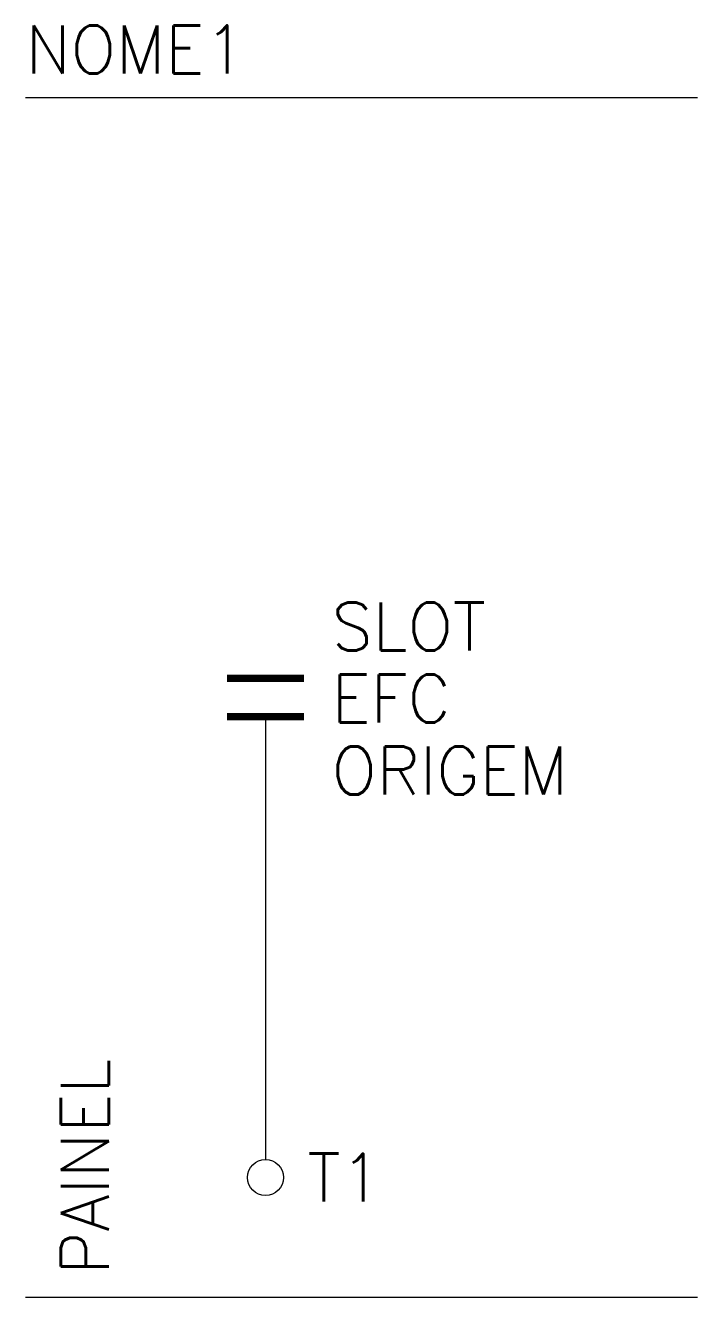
# Model space of a CAD drawing. Extents: x 264.4 to 292.4, y 163.8 to 216.8.
import ezdxf
from ezdxf.enums import TextEntityAlignment as Align

# ---------------------------------------------------------------- set-up
doc = ezdxf.new("R2010")
doc.units = 0
doc.header["$MEASUREMENT"] = 0
doc.layers.get('0').update_dxf_attribs({"linetype": 'CONTINUOUS'})
doc.styles.add('ROMANS', font='romans')

msp = doc.modelspace()

# ---------------------------------------------------------------- linework, layer by layer
for p, q in [((264.434, 213.85), (292.434, 213.85)), ((274.434, 188.05), (274.434, 169.6)), ((292.434, 163.85), (264.434, 163.85))]:
    msp.add_line(p, q)
at = {"const_width": 0.3}
for points in [[(272.834, 189.65), (276.034, 189.65)], [(272.834, 188.05), (276.034, 188.05)]]:
    msp.add_lwpolyline(points, dxfattribs=at)
msp.add_circle((274.434, 168.85), 0.75)

# ---------------------------------------------------------------- texts
at = {"lineweight": -3, "style": 'ROMANS'}
for tag, text, p in [('NOME1', '', (264.434, 215.85)), ('EFC', '', (277.184, 188.804)), ('ORIGEM', 'ENDERECO FISICO', (277.184, 185.804)), ('T1', '', (276.184, 168.85))]:
    msp.add_attdef(tag, text=text, height=2, dxfattribs=at).set_placement(p, align=Align.MIDDLE_LEFT)
at = {"lineweight": -3, "style": 'ROMANS', "flags": 1}
msp.add_attdef('SLOT', text='', height=2, dxfattribs=at).set_placement((277.184, 191.804), align=Align.MIDDLE_LEFT)
at = {"lineweight": -3, "style": 'ROMANS'}
msp.add_attdef('PAINEL', text='', height=2, rotation=90, dxfattribs=at).set_placement((266.902, 164.8), align=Align.MIDDLE_LEFT)

doc.saveas('drawing.dxf')
